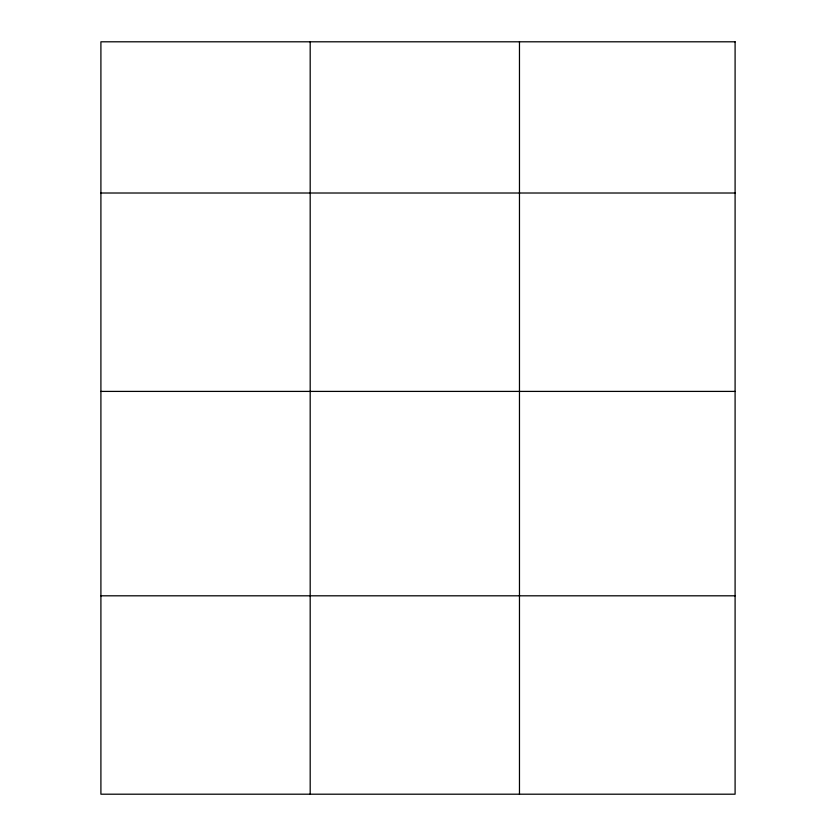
<?xml version="1.0" encoding="UTF-8"?>
<svg xmlns="http://www.w3.org/2000/svg" width="836" height="836" viewBox="0 0 836 836"><rect width="100%" height="100%" fill="white"/><g stroke="black" fill="none" stroke-linecap="round" stroke-linejoin="round"><path stroke-width="1.25" d="M100.905 193.011L735.095 193.011M100.905 391.405L735.095 391.405M100.905 595.807L735.095 595.807M519.47 41.8L519.47 794.2M310.187 41.8L310.187 794.2M735.095 41.8L100.905 41.8L100.905 794.2L735.095 794.2L735.095 41.8"/></g></svg>
